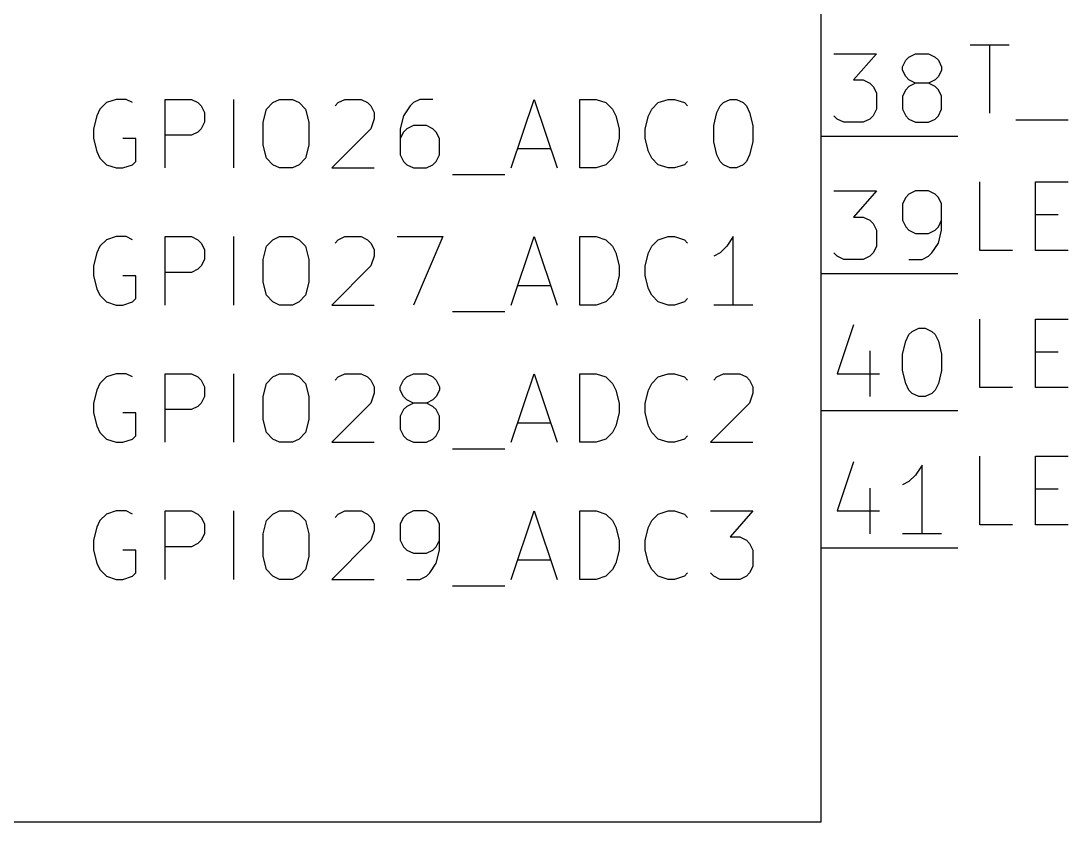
# Model space of a CAD drawing. Extents: x 0.4 to 16.1, y -11.3 to -0.4.
# Drawn here: x 4.067 to 4.83, y -9.5 to -8.916 of the extents above; entities that cross this region are included whole.
import ezdxf

# ---------------------------------------------------------------- set-up
doc = ezdxf.new("R2010")
doc.units = 0
doc.header["$MEASUREMENT"] = 0
for name, color, linetype in [('CYAN2', 4, 'CONTINUOUS'), ('GRAY1', 251, 'CONTINUOUS'), ('LYELLOW', 51, 'CONTINUOUS'), ('RED2', 1, 'CONTINUOUS'), ('RED3', 11, 'CONTINUOUS')]:
    doc.layers.add(name, color=color, linetype=linetype)

msp = doc.modelspace()

# ---------------------------------------------------------------- linework, layer by layer
at = {"layer": 'CYAN2', "linetype": 'CONTINUOUS'}
for p, q in [((4.12428, -8.98028), (4.1219, -8.98504)), ((4.12428, -8.98028), (4.1219, -8.98504)), ((4.12905, -8.97551), (4.12428, -8.98028)), ((4.12905, -8.97551), (4.12428, -8.98028)), ((4.13619, -8.97313), (4.12905, -8.97551)), ((4.13619, -8.97313), (4.12905, -8.97551)), ((4.14333, -8.97313), (4.13619, -8.97313)), ((4.14333, -8.97313), (4.13619, -8.97313)), ((4.14809, -8.97551), (4.14333, -8.97313)), ((4.14809, -8.97551), (4.14333, -8.97313)), ((4.1719, -9.02313), (4.1719, -8.97313)), ((4.1719, -8.97313), (4.19095, -8.97313)), ((4.1719, -9.02313), (4.1719, -8.97313)), ((4.1719, -8.97313), (4.19095, -8.97313)), ((4.19095, -8.97313), (4.19571, -8.97551)), ((4.19095, -8.97313), (4.19571, -8.97551)), ((4.19571, -8.97551), (4.19809, -8.97789)), ((4.19571, -8.97551), (4.19809, -8.97789)), ((4.19809, -8.97789), (4.20047, -8.98265)), ((4.19809, -8.97789), (4.20047, -8.98265)), ((4.2219, -9.02313), (4.2219, -8.97313)), ((4.2219, -9.02313), (4.2219, -8.97313)), ((4.24333, -8.9898), (4.24571, -8.98028)), ((4.24333, -8.9898), (4.24571, -8.98028)), ((4.24571, -8.98028), (4.25048, -8.97551)), ((4.24571, -8.98028), (4.25048, -8.97551)), ((4.25048, -8.97551), (4.25524, -8.97313)), ((4.25048, -8.97551), (4.25524, -8.97313)), ((4.25524, -8.97313), (4.26476, -8.97313)), ((4.25524, -8.97313), (4.26476, -8.97313)), ((4.26476, -8.97313), (4.26952, -8.97551)), ((4.26476, -8.97313), (4.26952, -8.97551)), ((4.26952, -8.97551), (4.27428, -8.98028)), ((4.26952, -8.97551), (4.27428, -8.98028)), ((4.27428, -8.98028), (4.27667, -8.9898)), ((4.27428, -8.98028), (4.27667, -8.9898)), ((4.29572, -8.97789), (4.29809, -8.97551)), ((4.29572, -8.97789), (4.29809, -8.97551)), ((4.29809, -8.97551), (4.30286, -8.97313)), ((4.29809, -8.97551), (4.30286, -8.97313)), ((4.30286, -8.97313), (4.31476, -8.97313)), ((4.30286, -8.97313), (4.31476, -8.97313)), ((4.31476, -8.97313), (4.31952, -8.97551)), ((4.31476, -8.97313), (4.31952, -8.97551)), ((4.31952, -8.97551), (4.32191, -8.97789)), ((4.31952, -8.97551), (4.32191, -8.97789)), ((4.32191, -8.97789), (4.32429, -8.98265)), ((4.32191, -8.97789), (4.32429, -8.98265)), ((4.35048, -8.97789), (4.34571, -8.98504)), ((4.35048, -8.97789), (4.34571, -8.98504)), ((4.35286, -8.97551), (4.35048, -8.97789)), ((4.35286, -8.97551), (4.35048, -8.97789)), ((4.35762, -8.97313), (4.35286, -8.97551)), ((4.35762, -8.97313), (4.35286, -8.97551)), ((4.36714, -8.97313), (4.35762, -8.97313)), ((4.36714, -8.97313), (4.35762, -8.97313)), ((4.42428, -9.02313), (4.44095, -8.97313)), ((4.42428, -9.02313), (4.44095, -8.97313)), ((4.44095, -8.97313), (4.45762, -9.02313)), ((4.44095, -8.97313), (4.45762, -9.02313)), ((4.47428, -9.02313), (4.47428, -8.97313)), ((4.47428, -8.97313), (4.48619, -8.97313)), ((4.47428, -9.02313), (4.47428, -8.97313)), ((4.47428, -8.97313), (4.48619, -8.97313)), ((4.48619, -8.97313), (4.49333, -8.97551)), ((4.48619, -8.97313), (4.49333, -8.97551)), ((4.49333, -8.97551), (4.49809, -8.98028)), ((4.49333, -8.97551), (4.49809, -8.98028)), ((4.49809, -8.98028), (4.50048, -8.98504)), ((4.49809, -8.98028), (4.50048, -8.98504)), ((4.52428, -8.98504), (4.52667, -8.98028)), ((4.52428, -8.98504), (4.52667, -8.98028)), ((4.52667, -8.98028), (4.53143, -8.97551)), ((4.52667, -8.98028), (4.53143, -8.97551)), ((4.53143, -8.97551), (4.53857, -8.97313)), ((4.53143, -8.97551), (4.53857, -8.97313)), ((4.53857, -8.97313), (4.54333, -8.97313)), ((4.53857, -8.97313), (4.54333, -8.97313)), ((4.54333, -8.97313), (4.55048, -8.97551)), ((4.54333, -8.97313), (4.55048, -8.97551)), ((4.55048, -8.97551), (4.55285, -8.97789)), ((4.55048, -8.97551), (4.55285, -8.97789)), ((4.57428, -8.98265), (4.57667, -8.97789)), ((4.57428, -8.98265), (4.57667, -8.97789)), ((4.57667, -8.97789), (4.57905, -8.97551)), ((4.57667, -8.97789), (4.57905, -8.97551)), ((4.57905, -8.97551), (4.58381, -8.97313)), ((4.57905, -8.97551), (4.58381, -8.97313)), ((4.58381, -8.97313), (4.58857, -8.97313)), ((4.58381, -8.97313), (4.58857, -8.97313)), ((4.58857, -8.97313), (4.59333, -8.97551)), ((4.58857, -8.97313), (4.59333, -8.97551)), ((4.59333, -8.97551), (4.59571, -8.97789)), ((4.59333, -8.97551), (4.59571, -8.97789)), ((4.59571, -8.97789), (4.59809, -8.98265)), ((4.59571, -8.97789), (4.59809, -8.98265)), ((4.1219, -8.98504), (4.11952, -8.99456)), ((4.1219, -8.98504), (4.11952, -8.99456)), ((4.20047, -8.98265), (4.20047, -8.9898)), ((4.20047, -8.98265), (4.20047, -8.9898)), ((4.32429, -8.98742), (4.32191, -8.99456)), ((4.32429, -8.98742), (4.32191, -8.99456)), ((4.32429, -8.98265), (4.32429, -8.98742)), ((4.32429, -8.98265), (4.32429, -8.98742)), ((4.34571, -8.98504), (4.34333, -8.99456)), ((4.34571, -8.98504), (4.34333, -8.99456)), ((4.50048, -8.98504), (4.50285, -8.99456)), ((4.50048, -8.98504), (4.50285, -8.99456)), ((4.52191, -8.99456), (4.52428, -8.98504)), ((4.52191, -8.99456), (4.52428, -8.98504)), ((4.57191, -8.99218), (4.57428, -8.98265)), ((4.57191, -8.99218), (4.57428, -8.98265)), ((4.59809, -8.98265), (4.60048, -8.99218)), ((4.59809, -8.98265), (4.60048, -8.99218)), ((4.11952, -8.99456), (4.11952, -9.0017)), ((4.11952, -8.99456), (4.11952, -9.0017)), ((4.19809, -8.99456), (4.19571, -8.99694)), ((4.19809, -8.99456), (4.19571, -8.99694)), ((4.20047, -8.9898), (4.19809, -8.99456)), ((4.20047, -8.9898), (4.19809, -8.99456)), ((4.24333, -9.00646), (4.24333, -8.9898)), ((4.24333, -9.00646), (4.24333, -8.9898)), ((4.27667, -8.9898), (4.27667, -9.00646)), ((4.27667, -8.9898), (4.27667, -9.00646)), ((4.32191, -8.99456), (4.29333, -9.02313)), ((4.32191, -8.99456), (4.29333, -9.02313)), ((4.34333, -8.99456), (4.34333, -9.01361)), ((4.34333, -8.99456), (4.34333, -9.01361)), ((4.34809, -8.99456), (4.34571, -8.99694)), ((4.34809, -8.99456), (4.34571, -8.99694)), ((4.35286, -8.99218), (4.34809, -8.99456)), ((4.35286, -8.99218), (4.34809, -8.99456)), ((4.36238, -8.99218), (4.35286, -8.99218)), ((4.36238, -8.99218), (4.35286, -8.99218)), ((4.36714, -8.99456), (4.36238, -8.99218)), ((4.36714, -8.99456), (4.36238, -8.99218)), ((4.36952, -8.99694), (4.36714, -8.99456)), ((4.36952, -8.99694), (4.36714, -8.99456)), ((4.50285, -8.99456), (4.50285, -9.0017)), ((4.50285, -8.99456), (4.50285, -9.0017)), ((4.52191, -9.0017), (4.52191, -8.99456)), ((4.52191, -9.0017), (4.52191, -8.99456)), ((4.57191, -9.00408), (4.57191, -8.99218)), ((4.57191, -9.00408), (4.57191, -8.99218)), ((4.60048, -8.99218), (4.60048, -9.00408)), ((4.60048, -8.99218), (4.60048, -9.00408)), ((4.11952, -9.0017), (4.1219, -9.01122)), ((4.11952, -9.0017), (4.1219, -9.01122)), ((4.15047, -9.0017), (4.14095, -9.0017)), ((4.15047, -9.0017), (4.14095, -9.0017)), ((4.15047, -9.01837), (4.15047, -9.0017)), ((4.15047, -9.01837), (4.15047, -9.0017)), ((4.19095, -8.99932), (4.1719, -8.99932)), ((4.19095, -8.99932), (4.1719, -8.99932)), ((4.19571, -8.99694), (4.19095, -8.99932)), ((4.19571, -8.99694), (4.19095, -8.99932)), ((4.34571, -8.99694), (4.34333, -9.0017)), ((4.34571, -8.99694), (4.34333, -9.0017)), ((4.37191, -9.0017), (4.36952, -8.99694)), ((4.37191, -9.0017), (4.36952, -8.99694)), ((4.37191, -9.01361), (4.37191, -9.0017)), ((4.37191, -9.01361), (4.37191, -9.0017)), ((4.50285, -9.0017), (4.50048, -9.01122)), ((4.50285, -9.0017), (4.50048, -9.01122)), ((4.52428, -9.01122), (4.52191, -9.0017)), ((4.52428, -9.01122), (4.52191, -9.0017)), ((4.24571, -9.01599), (4.24333, -9.00646)), ((4.24571, -9.01599), (4.24333, -9.00646)), ((4.27667, -9.00646), (4.27428, -9.01599)), ((4.27667, -9.00646), (4.27428, -9.01599)), ((4.42905, -9.00885), (4.45285, -9.00885)), ((4.42905, -9.00885), (4.45285, -9.00885)), ((4.57428, -9.01361), (4.57191, -9.00408)), ((4.57428, -9.01361), (4.57191, -9.00408)), ((4.60048, -9.00408), (4.59809, -9.01361)), ((4.60048, -9.00408), (4.59809, -9.01361)), ((4.1219, -9.01122), (4.12428, -9.01599)), ((4.1219, -9.01122), (4.12428, -9.01599)), ((4.12428, -9.01599), (4.12905, -9.02075)), ((4.12428, -9.01599), (4.12905, -9.02075)), ((4.14809, -9.02075), (4.15047, -9.01837)), ((4.14809, -9.02075), (4.15047, -9.01837)), ((4.25048, -9.02075), (4.24571, -9.01599)), ((4.25048, -9.02075), (4.24571, -9.01599)), ((4.27428, -9.01599), (4.26952, -9.02075)), ((4.27428, -9.01599), (4.26952, -9.02075)), ((4.34333, -9.01361), (4.34571, -9.01837)), ((4.34333, -9.01361), (4.34571, -9.01837)), ((4.34571, -9.01837), (4.34809, -9.02075)), ((4.34571, -9.01837), (4.34809, -9.02075)), ((4.36714, -9.02075), (4.36952, -9.01837)), ((4.36714, -9.02075), (4.36952, -9.01837)), ((4.36952, -9.01837), (4.37191, -9.01361)), ((4.36952, -9.01837), (4.37191, -9.01361)), ((4.49809, -9.01599), (4.49333, -9.02075)), ((4.49809, -9.01599), (4.49333, -9.02075)), ((4.50048, -9.01122), (4.49809, -9.01599)), ((4.50048, -9.01122), (4.49809, -9.01599)), ((4.52667, -9.01599), (4.52428, -9.01122)), ((4.52667, -9.01599), (4.52428, -9.01122)), ((4.53143, -9.02075), (4.52667, -9.01599)), ((4.53143, -9.02075), (4.52667, -9.01599)), ((4.55285, -9.01837), (4.55048, -9.02075)), ((4.55285, -9.01837), (4.55048, -9.02075)), ((4.57667, -9.01837), (4.57428, -9.01361)), ((4.57667, -9.01837), (4.57428, -9.01361)), ((4.57905, -9.02075), (4.57667, -9.01837)), ((4.57905, -9.02075), (4.57667, -9.01837)), ((4.59571, -9.01837), (4.59333, -9.02075)), ((4.59571, -9.01837), (4.59333, -9.02075)), ((4.59809, -9.01361), (4.59571, -9.01837)), ((4.59809, -9.01361), (4.59571, -9.01837)), ((4.12905, -9.02075), (4.13619, -9.02313)), ((4.12905, -9.02075), (4.13619, -9.02313)), ((4.13619, -9.02313), (4.14095, -9.02313)), ((4.13619, -9.02313), (4.14095, -9.02313)), ((4.14095, -9.02313), (4.14809, -9.02075)), ((4.14095, -9.02313), (4.14809, -9.02075)), ((4.25524, -9.02313), (4.25048, -9.02075)), ((4.25524, -9.02313), (4.25048, -9.02075)), ((4.26476, -9.02313), (4.25524, -9.02313)), ((4.26476, -9.02313), (4.25524, -9.02313)), ((4.26952, -9.02075), (4.26476, -9.02313)), ((4.26952, -9.02075), (4.26476, -9.02313)), ((4.29333, -9.02313), (4.32429, -9.02313)), ((4.29333, -9.02313), (4.32429, -9.02313)), ((4.34809, -9.02075), (4.35286, -9.02313)), ((4.34809, -9.02075), (4.35286, -9.02313)), ((4.35286, -9.02313), (4.36238, -9.02313)), ((4.35286, -9.02313), (4.36238, -9.02313)), ((4.36238, -9.02313), (4.36714, -9.02075)), ((4.36238, -9.02313), (4.36714, -9.02075)), ((4.48619, -9.02313), (4.47428, -9.02313)), ((4.48619, -9.02313), (4.47428, -9.02313)), ((4.49333, -9.02075), (4.48619, -9.02313)), ((4.49333, -9.02075), (4.48619, -9.02313)), ((4.53857, -9.02313), (4.53143, -9.02075)), ((4.53857, -9.02313), (4.53143, -9.02075)), ((4.54333, -9.02313), (4.53857, -9.02313)), ((4.54333, -9.02313), (4.53857, -9.02313)), ((4.55048, -9.02075), (4.54333, -9.02313)), ((4.55048, -9.02075), (4.54333, -9.02313)), ((4.58381, -9.02313), (4.57905, -9.02075)), ((4.58381, -9.02313), (4.57905, -9.02075)), ((4.58857, -9.02313), (4.58381, -9.02313)), ((4.58857, -9.02313), (4.58381, -9.02313)), ((4.59333, -9.02075), (4.58857, -9.02313)), ((4.59333, -9.02075), (4.58857, -9.02313)), ((4.38143, -9.02789), (4.41952, -9.02789)), ((4.38143, -9.02789), (4.41952, -9.02789)), ((4.12905, -9.07551), (4.12428, -9.08028)), ((4.12905, -9.07551), (4.12428, -9.08028)), ((4.13619, -9.07313), (4.12905, -9.07551)), ((4.13619, -9.07313), (4.12905, -9.07551)), ((4.14333, -9.07313), (4.13619, -9.07313)), ((4.14333, -9.07313), (4.13619, -9.07313)), ((4.14809, -9.07551), (4.14333, -9.07313)), ((4.14809, -9.07551), (4.14333, -9.07313)), ((4.1719, -9.12313), (4.1719, -9.07313)), ((4.1719, -9.07313), (4.19095, -9.07313)), ((4.1719, -9.12313), (4.1719, -9.07313)), ((4.1719, -9.07313), (4.19095, -9.07313)), ((4.19095, -9.07313), (4.19571, -9.07551)), ((4.19095, -9.07313), (4.19571, -9.07551)), ((4.19571, -9.07551), (4.19809, -9.07789)), ((4.19571, -9.07551), (4.19809, -9.07789)), ((4.19809, -9.07789), (4.20047, -9.08265)), ((4.19809, -9.07789), (4.20047, -9.08265)), ((4.2219, -9.12313), (4.2219, -9.07313)), ((4.2219, -9.12313), (4.2219, -9.07313)), ((4.24571, -9.08028), (4.25048, -9.07551)), ((4.24571, -9.08028), (4.25048, -9.07551)), ((4.25048, -9.07551), (4.25524, -9.07313)), ((4.25048, -9.07551), (4.25524, -9.07313)), ((4.25524, -9.07313), (4.26476, -9.07313)), ((4.25524, -9.07313), (4.26476, -9.07313)), ((4.26476, -9.07313), (4.26952, -9.07551)), ((4.26476, -9.07313), (4.26952, -9.07551)), ((4.26952, -9.07551), (4.27428, -9.08028)), ((4.26952, -9.07551), (4.27428, -9.08028)), ((4.29572, -9.07789), (4.29809, -9.07551)), ((4.29572, -9.07789), (4.29809, -9.07551)), ((4.29809, -9.07551), (4.30286, -9.07313)), ((4.29809, -9.07551), (4.30286, -9.07313)), ((4.30286, -9.07313), (4.31476, -9.07313)), ((4.30286, -9.07313), (4.31476, -9.07313)), ((4.31476, -9.07313), (4.31952, -9.07551)), ((4.31476, -9.07313), (4.31952, -9.07551)), ((4.31952, -9.07551), (4.32191, -9.07789)), ((4.31952, -9.07551), (4.32191, -9.07789)), ((4.32191, -9.07789), (4.32429, -9.08265)), ((4.32191, -9.07789), (4.32429, -9.08265)), ((4.34095, -9.07313), (4.37428, -9.07313)), ((4.34095, -9.07313), (4.37428, -9.07313)), ((4.37428, -9.07313), (4.35286, -9.12313)), ((4.37428, -9.07313), (4.35286, -9.12313)), ((4.42428, -9.12313), (4.44095, -9.07313)), ((4.42428, -9.12313), (4.44095, -9.07313)), ((4.44095, -9.07313), (4.45762, -9.12313)), ((4.44095, -9.07313), (4.45762, -9.12313)), ((4.47428, -9.12313), (4.47428, -9.07313)), ((4.47428, -9.07313), (4.48619, -9.07313)), ((4.47428, -9.12313), (4.47428, -9.07313)), ((4.47428, -9.07313), (4.48619, -9.07313)), ((4.48619, -9.07313), (4.49333, -9.07551)), ((4.48619, -9.07313), (4.49333, -9.07551)), ((4.49333, -9.07551), (4.49809, -9.08028)), ((4.49333, -9.07551), (4.49809, -9.08028)), ((4.52667, -9.08028), (4.53143, -9.07551)), ((4.52667, -9.08028), (4.53143, -9.07551)), ((4.53143, -9.07551), (4.53857, -9.07313)), ((4.53143, -9.07551), (4.53857, -9.07313)), ((4.53857, -9.07313), (4.54333, -9.07313)), ((4.53857, -9.07313), (4.54333, -9.07313)), ((4.54333, -9.07313), (4.55048, -9.07551)), ((4.54333, -9.07313), (4.55048, -9.07551)), ((4.55048, -9.07551), (4.55285, -9.07789)), ((4.55048, -9.07551), (4.55285, -9.07789)), ((4.58619, -9.07313), (4.58143, -9.08028)), ((4.58619, -9.07313), (4.58143, -9.08028)), ((4.58619, -9.12313), (4.58619, -9.07313)), ((4.58619, -9.12313), (4.58619, -9.07313)), ((4.1219, -9.08504), (4.11952, -9.09456)), ((4.1219, -9.08504), (4.11952, -9.09456)), ((4.12428, -9.08028), (4.1219, -9.08504)), ((4.12428, -9.08028), (4.1219, -9.08504)), ((4.20047, -9.08265), (4.20047, -9.0898)), ((4.20047, -9.08265), (4.20047, -9.0898)), ((4.24333, -9.0898), (4.24571, -9.08028)), ((4.24333, -9.0898), (4.24571, -9.08028)), ((4.27428, -9.08028), (4.27667, -9.0898)), ((4.27428, -9.08028), (4.27667, -9.0898)), ((4.32429, -9.08265), (4.32429, -9.08742)), ((4.32429, -9.08265), (4.32429, -9.08742)), ((4.49809, -9.08028), (4.50048, -9.08504)), ((4.49809, -9.08028), (4.50048, -9.08504)), ((4.50048, -9.08504), (4.50285, -9.09456)), ((4.50048, -9.08504), (4.50285, -9.09456)), ((4.52191, -9.09456), (4.52428, -9.08504)), ((4.52191, -9.09456), (4.52428, -9.08504)), ((4.52428, -9.08504), (4.52667, -9.08028)), ((4.52428, -9.08504), (4.52667, -9.08028)), ((4.57667, -9.08504), (4.57191, -9.08742)), ((4.57667, -9.08504), (4.57191, -9.08742)), ((4.58143, -9.08028), (4.57667, -9.08504)), ((4.58143, -9.08028), (4.57667, -9.08504)), ((4.11952, -9.09456), (4.11952, -9.1017)), ((4.11952, -9.09456), (4.11952, -9.1017)), ((4.19809, -9.09456), (4.19571, -9.09694)), ((4.19809, -9.09456), (4.19571, -9.09694)), ((4.20047, -9.0898), (4.19809, -9.09456)), ((4.20047, -9.0898), (4.19809, -9.09456)), ((4.24333, -9.10646), (4.24333, -9.0898)), ((4.24333, -9.10646), (4.24333, -9.0898)), ((4.27667, -9.0898), (4.27667, -9.10646)), ((4.27667, -9.0898), (4.27667, -9.10646)), ((4.32191, -9.09456), (4.29333, -9.12313)), ((4.32191, -9.09456), (4.29333, -9.12313)), ((4.32429, -9.08742), (4.32191, -9.09456)), ((4.32429, -9.08742), (4.32191, -9.09456)), ((4.50285, -9.09456), (4.50285, -9.1017)), ((4.50285, -9.09456), (4.50285, -9.1017)), ((4.52191, -9.1017), (4.52191, -9.09456)), ((4.52191, -9.1017), (4.52191, -9.09456)), ((4.11952, -9.1017), (4.1219, -9.11122)), ((4.11952, -9.1017), (4.1219, -9.11122)), ((4.15047, -9.1017), (4.14095, -9.1017)), ((4.15047, -9.1017), (4.14095, -9.1017)), ((4.15047, -9.11837), (4.15047, -9.1017)), ((4.15047, -9.11837), (4.15047, -9.1017)), ((4.19095, -9.09932), (4.1719, -9.09932)), ((4.19095, -9.09932), (4.1719, -9.09932)), ((4.19571, -9.09694), (4.19095, -9.09932)), ((4.19571, -9.09694), (4.19095, -9.09932)), ((4.50285, -9.1017), (4.50048, -9.11122)), ((4.50285, -9.1017), (4.50048, -9.11122)), ((4.52428, -9.11122), (4.52191, -9.1017)), ((4.52428, -9.11122), (4.52191, -9.1017)), ((4.24571, -9.11599), (4.24333, -9.10646)), ((4.24571, -9.11599), (4.24333, -9.10646)), ((4.27667, -9.10646), (4.27428, -9.11599)), ((4.27667, -9.10646), (4.27428, -9.11599)), ((4.42905, -9.10885), (4.45285, -9.10885)), ((4.42905, -9.10885), (4.45285, -9.10885)), ((4.1219, -9.11122), (4.12428, -9.11599)), ((4.1219, -9.11122), (4.12428, -9.11599)), ((4.12428, -9.11599), (4.12905, -9.12075)), ((4.12428, -9.11599), (4.12905, -9.12075)), ((4.25048, -9.12075), (4.24571, -9.11599)), ((4.25048, -9.12075), (4.24571, -9.11599)), ((4.27428, -9.11599), (4.26952, -9.12075)), ((4.27428, -9.11599), (4.26952, -9.12075)), ((4.49809, -9.11599), (4.49333, -9.12075)), ((4.49809, -9.11599), (4.49333, -9.12075)), ((4.50048, -9.11122), (4.49809, -9.11599)), ((4.50048, -9.11122), (4.49809, -9.11599)), ((4.52667, -9.11599), (4.52428, -9.11122)), ((4.52667, -9.11599), (4.52428, -9.11122)), ((4.53143, -9.12075), (4.52667, -9.11599)), ((4.53143, -9.12075), (4.52667, -9.11599)), ((4.12905, -9.12075), (4.13619, -9.12313)), ((4.12905, -9.12075), (4.13619, -9.12313)), ((4.13619, -9.12313), (4.14095, -9.12313)), ((4.13619, -9.12313), (4.14095, -9.12313)), ((4.14095, -9.12313), (4.14809, -9.12075)), ((4.14095, -9.12313), (4.14809, -9.12075)), ((4.14809, -9.12075), (4.15047, -9.11837)), ((4.14809, -9.12075), (4.15047, -9.11837)), ((4.25524, -9.12313), (4.25048, -9.12075)), ((4.25524, -9.12313), (4.25048, -9.12075)), ((4.26476, -9.12313), (4.25524, -9.12313)), ((4.26476, -9.12313), (4.25524, -9.12313)), ((4.26952, -9.12075), (4.26476, -9.12313)), ((4.26952, -9.12075), (4.26476, -9.12313)), ((4.29333, -9.12313), (4.32429, -9.12313)), ((4.29333, -9.12313), (4.32429, -9.12313)), ((4.48619, -9.12313), (4.47428, -9.12313)), ((4.48619, -9.12313), (4.47428, -9.12313)), ((4.49333, -9.12075), (4.48619, -9.12313)), ((4.49333, -9.12075), (4.48619, -9.12313)), ((4.53857, -9.12313), (4.53143, -9.12075)), ((4.53857, -9.12313), (4.53143, -9.12075)), ((4.54333, -9.12313), (4.53857, -9.12313)), ((4.54333, -9.12313), (4.53857, -9.12313)), ((4.55048, -9.12075), (4.54333, -9.12313)), ((4.55048, -9.12075), (4.54333, -9.12313)), ((4.55285, -9.11837), (4.55048, -9.12075)), ((4.55285, -9.11837), (4.55048, -9.12075)), ((4.60048, -9.12313), (4.57191, -9.12313)), ((4.60048, -9.12313), (4.57191, -9.12313)), ((4.38143, -9.12789), (4.41952, -9.12789)), ((4.38143, -9.12789), (4.41952, -9.12789)), ((4.12905, -9.17551), (4.12428, -9.18028)), ((4.12905, -9.17551), (4.12428, -9.18028)), ((4.13619, -9.17313), (4.12905, -9.17551)), ((4.13619, -9.17313), (4.12905, -9.17551)), ((4.14333, -9.17313), (4.13619, -9.17313)), ((4.14333, -9.17313), (4.13619, -9.17313)), ((4.14809, -9.17551), (4.14333, -9.17313)), ((4.14809, -9.17551), (4.14333, -9.17313)), ((4.1719, -9.22313), (4.1719, -9.17313)), ((4.1719, -9.17313), (4.19095, -9.17313)), ((4.1719, -9.22313), (4.1719, -9.17313)), ((4.1719, -9.17313), (4.19095, -9.17313)), ((4.19095, -9.17313), (4.19571, -9.17551)), ((4.19095, -9.17313), (4.19571, -9.17551)), ((4.19571, -9.17551), (4.19809, -9.17789)), ((4.19571, -9.17551), (4.19809, -9.17789)), ((4.19809, -9.17789), (4.20047, -9.18265)), ((4.19809, -9.17789), (4.20047, -9.18265)), ((4.2219, -9.22313), (4.2219, -9.17313)), ((4.2219, -9.22313), (4.2219, -9.17313)), ((4.24571, -9.18028), (4.25048, -9.17551)), ((4.24571, -9.18028), (4.25048, -9.17551)), ((4.25048, -9.17551), (4.25524, -9.17313)), ((4.25048, -9.17551), (4.25524, -9.17313)), ((4.25524, -9.17313), (4.26476, -9.17313)), ((4.25524, -9.17313), (4.26476, -9.17313)), ((4.26476, -9.17313), (4.26952, -9.17551)), ((4.26476, -9.17313), (4.26952, -9.17551)), ((4.26952, -9.17551), (4.27428, -9.18028)), ((4.26952, -9.17551), (4.27428, -9.18028)), ((4.29572, -9.17789), (4.29809, -9.17551)), ((4.29572, -9.17789), (4.29809, -9.17551)), ((4.29809, -9.17551), (4.30286, -9.17313)), ((4.29809, -9.17551), (4.30286, -9.17313)), ((4.30286, -9.17313), (4.31476, -9.17313)), ((4.30286, -9.17313), (4.31476, -9.17313)), ((4.31476, -9.17313), (4.31952, -9.17551)), ((4.31476, -9.17313), (4.31952, -9.17551)), ((4.31952, -9.17551), (4.32191, -9.17789)), ((4.31952, -9.17551), (4.32191, -9.17789)), ((4.32191, -9.17789), (4.32429, -9.18265)), ((4.32191, -9.17789), (4.32429, -9.18265)), ((4.34333, -9.18265), (4.34571, -9.17789)), ((4.34333, -9.18265), (4.34571, -9.17789)), ((4.34571, -9.17789), (4.34809, -9.17551)), ((4.34571, -9.17789), (4.34809, -9.17551)), ((4.34809, -9.17551), (4.35286, -9.17313)), ((4.34809, -9.17551), (4.35286, -9.17313)), ((4.35286, -9.17313), (4.36238, -9.17313)), ((4.35286, -9.17313), (4.36238, -9.17313)), ((4.36238, -9.17313), (4.36714, -9.17551)), ((4.36238, -9.17313), (4.36714, -9.17551)), ((4.36714, -9.17551), (4.36952, -9.17789)), ((4.36714, -9.17551), (4.36952, -9.17789)), ((4.36952, -9.17789), (4.37191, -9.18265)), ((4.36952, -9.17789), (4.37191, -9.18265)), ((4.42428, -9.22313), (4.44095, -9.17313)), ((4.42428, -9.22313), (4.44095, -9.17313)), ((4.44095, -9.17313), (4.45762, -9.22313)), ((4.44095, -9.17313), (4.45762, -9.22313)), ((4.47428, -9.22313), (4.47428, -9.17313)), ((4.47428, -9.17313), (4.48619, -9.17313)), ((4.47428, -9.22313), (4.47428, -9.17313)), ((4.47428, -9.17313), (4.48619, -9.17313)), ((4.48619, -9.17313), (4.49333, -9.17551)), ((4.48619, -9.17313), (4.49333, -9.17551)), ((4.49333, -9.17551), (4.49809, -9.18028)), ((4.49333, -9.17551), (4.49809, -9.18028)), ((4.52667, -9.18028), (4.53143, -9.17551)), ((4.52667, -9.18028), (4.53143, -9.17551)), ((4.53143, -9.17551), (4.53857, -9.17313)), ((4.53143, -9.17551), (4.53857, -9.17313)), ((4.53857, -9.17313), (4.54333, -9.17313)), ((4.53857, -9.17313), (4.54333, -9.17313)), ((4.54333, -9.17313), (4.55048, -9.17551)), ((4.54333, -9.17313), (4.55048, -9.17551)), ((4.55048, -9.17551), (4.55285, -9.17789)), ((4.55048, -9.17551), (4.55285, -9.17789)), ((4.57191, -9.17789), (4.57428, -9.17551)), ((4.57191, -9.17789), (4.57428, -9.17551)), ((4.57428, -9.17551), (4.57905, -9.17313)), ((4.57428, -9.17551), (4.57905, -9.17313)), ((4.57905, -9.17313), (4.59095, -9.17313)), ((4.57905, -9.17313), (4.59095, -9.17313)), ((4.59095, -9.17313), (4.59571, -9.17551)), ((4.59095, -9.17313), (4.59571, -9.17551)), ((4.59571, -9.17551), (4.59809, -9.17789)), ((4.59571, -9.17551), (4.59809, -9.17789)), ((4.59809, -9.17789), (4.60048, -9.18265)), ((4.59809, -9.17789), (4.60048, -9.18265)), ((4.1219, -9.18504), (4.11952, -9.19456)), ((4.1219, -9.18504), (4.11952, -9.19456)), ((4.12428, -9.18028), (4.1219, -9.18504)), ((4.12428, -9.18028), (4.1219, -9.18504)), ((4.20047, -9.18265), (4.20047, -9.1898)), ((4.20047, -9.18265), (4.20047, -9.1898)), ((4.24333, -9.1898), (4.24571, -9.18028)), ((4.24333, -9.1898), (4.24571, -9.18028)), ((4.27428, -9.18028), (4.27667, -9.1898)), ((4.27428, -9.18028), (4.27667, -9.1898)), ((4.32429, -9.18265), (4.32429, -9.18742)), ((4.32429, -9.18265), (4.32429, -9.18742)), ((4.34333, -9.18504), (4.34333, -9.18265)), ((4.34333, -9.18504), (4.34333, -9.18265)), ((4.34571, -9.1898), (4.34333, -9.18504)), ((4.34571, -9.1898), (4.34333, -9.18504)), ((4.37191, -9.18504), (4.36952, -9.1898)), ((4.37191, -9.18504), (4.36952, -9.1898)), ((4.37191, -9.18265), (4.37191, -9.18504)), ((4.37191, -9.18265), (4.37191, -9.18504)), ((4.49809, -9.18028), (4.50048, -9.18504)), ((4.49809, -9.18028), (4.50048, -9.18504)), ((4.50048, -9.18504), (4.50285, -9.19456)), ((4.50048, -9.18504), (4.50285, -9.19456)), ((4.52191, -9.19456), (4.52428, -9.18504)), ((4.52191, -9.19456), (4.52428, -9.18504)), ((4.52428, -9.18504), (4.52667, -9.18028)), ((4.52428, -9.18504), (4.52667, -9.18028)), ((4.60048, -9.18265), (4.60048, -9.18742)), ((4.60048, -9.18265), (4.60048, -9.18742)), ((4.20047, -9.1898), (4.19809, -9.19456)), ((4.20047, -9.1898), (4.19809, -9.19456)), ((4.24333, -9.20646), (4.24333, -9.1898)), ((4.24333, -9.20646), (4.24333, -9.1898)), ((4.27667, -9.1898), (4.27667, -9.20646)), ((4.27667, -9.1898), (4.27667, -9.20646)), ((4.32429, -9.18742), (4.32191, -9.19456)), ((4.32429, -9.18742), (4.32191, -9.19456)), ((4.34809, -9.19218), (4.34571, -9.1898)), ((4.34809, -9.19218), (4.34571, -9.1898)), ((4.35286, -9.19456), (4.34809, -9.19218)), ((4.35286, -9.19456), (4.34809, -9.19218)), ((4.36714, -9.19218), (4.36238, -9.19456)), ((4.36714, -9.19218), (4.36238, -9.19456)), ((4.36952, -9.1898), (4.36714, -9.19218)), ((4.36952, -9.1898), (4.36714, -9.19218)), ((4.60048, -9.18742), (4.59809, -9.19456)), ((4.60048, -9.18742), (4.59809, -9.19456)), ((4.11952, -9.19456), (4.11952, -9.2017)), ((4.11952, -9.19456), (4.11952, -9.2017)), ((4.11952, -9.2017), (4.1219, -9.21122)), ((4.11952, -9.2017), (4.1219, -9.21122)), ((4.15047, -9.2017), (4.14095, -9.2017)), ((4.15047, -9.2017), (4.14095, -9.2017)), ((4.15047, -9.21837), (4.15047, -9.2017)), ((4.15047, -9.21837), (4.15047, -9.2017)), ((4.19095, -9.19932), (4.1719, -9.19932)), ((4.19095, -9.19932), (4.1719, -9.19932)), ((4.19571, -9.19694), (4.19095, -9.19932)), ((4.19571, -9.19694), (4.19095, -9.19932)), ((4.19809, -9.19456), (4.19571, -9.19694)), ((4.19809, -9.19456), (4.19571, -9.19694)), ((4.32191, -9.19456), (4.29333, -9.22313)), ((4.32191, -9.19456), (4.29333, -9.22313)), ((4.34571, -9.19932), (4.34333, -9.20408)), ((4.34571, -9.19932), (4.34333, -9.20408)), ((4.34809, -9.19694), (4.34571, -9.19932)), ((4.34809, -9.19694), (4.34571, -9.19932)), ((4.35286, -9.19456), (4.34809, -9.19694)), ((4.35286, -9.19456), (4.34809, -9.19694)), ((4.36238, -9.19456), (4.35286, -9.19456)), ((4.36238, -9.19456), (4.35286, -9.19456)), ((4.36714, -9.19694), (4.36238, -9.19456)), ((4.36714, -9.19694), (4.36238, -9.19456)), ((4.36952, -9.19932), (4.36714, -9.19694)), ((4.36952, -9.19932), (4.36714, -9.19694)), ((4.37191, -9.20408), (4.36952, -9.19932)), ((4.37191, -9.20408), (4.36952, -9.19932)), ((4.50285, -9.2017), (4.50048, -9.21122)), ((4.50285, -9.2017), (4.50048, -9.21122)), ((4.50285, -9.19456), (4.50285, -9.2017)), ((4.50285, -9.19456), (4.50285, -9.2017)), ((4.52191, -9.2017), (4.52191, -9.19456)), ((4.52191, -9.2017), (4.52191, -9.19456)), ((4.52428, -9.21122), (4.52191, -9.2017)), ((4.52428, -9.21122), (4.52191, -9.2017)), ((4.59809, -9.19456), (4.56952, -9.22313)), ((4.59809, -9.19456), (4.56952, -9.22313)), ((4.24571, -9.21599), (4.24333, -9.20646)), ((4.24571, -9.21599), (4.24333, -9.20646)), ((4.27667, -9.20646), (4.27428, -9.21599)), ((4.27667, -9.20646), (4.27428, -9.21599)), ((4.34333, -9.20408), (4.34333, -9.21361)), ((4.34333, -9.20408), (4.34333, -9.21361)), ((4.37191, -9.21361), (4.37191, -9.20408)), ((4.37191, -9.21361), (4.37191, -9.20408)), ((4.42905, -9.20885), (4.45285, -9.20885)), ((4.42905, -9.20885), (4.45285, -9.20885)), ((4.1219, -9.21122), (4.12428, -9.21599)), ((4.1219, -9.21122), (4.12428, -9.21599)), ((4.12428, -9.21599), (4.12905, -9.22075)), ((4.12428, -9.21599), (4.12905, -9.22075)), ((4.25048, -9.22075), (4.24571, -9.21599)), ((4.25048, -9.22075), (4.24571, -9.21599)), ((4.27428, -9.21599), (4.26952, -9.22075)), ((4.27428, -9.21599), (4.26952, -9.22075)), ((4.34333, -9.21361), (4.34571, -9.21837)), ((4.34333, -9.21361), (4.34571, -9.21837)), ((4.36952, -9.21837), (4.37191, -9.21361)), ((4.36952, -9.21837), (4.37191, -9.21361)), ((4.49809, -9.21599), (4.49333, -9.22075)), ((4.49809, -9.21599), (4.49333, -9.22075)), ((4.50048, -9.21122), (4.49809, -9.21599)), ((4.50048, -9.21122), (4.49809, -9.21599)), ((4.52667, -9.21599), (4.52428, -9.21122)), ((4.52667, -9.21599), (4.52428, -9.21122)), ((4.53143, -9.22075), (4.52667, -9.21599)), ((4.53143, -9.22075), (4.52667, -9.21599)), ((4.12905, -9.22075), (4.13619, -9.22313)), ((4.12905, -9.22075), (4.13619, -9.22313)), ((4.13619, -9.22313), (4.14095, -9.22313)), ((4.13619, -9.22313), (4.14095, -9.22313)), ((4.14095, -9.22313), (4.14809, -9.22075)), ((4.14095, -9.22313), (4.14809, -9.22075)), ((4.14809, -9.22075), (4.15047, -9.21837)), ((4.14809, -9.22075), (4.15047, -9.21837)), ((4.25524, -9.22313), (4.25048, -9.22075)), ((4.25524, -9.22313), (4.25048, -9.22075)), ((4.26476, -9.22313), (4.25524, -9.22313)), ((4.26476, -9.22313), (4.25524, -9.22313)), ((4.26952, -9.22075), (4.26476, -9.22313)), ((4.26952, -9.22075), (4.26476, -9.22313)), ((4.29333, -9.22313), (4.32429, -9.22313)), ((4.29333, -9.22313), (4.32429, -9.22313)), ((4.34571, -9.21837), (4.34809, -9.22075)), ((4.34571, -9.21837), (4.34809, -9.22075)), ((4.34809, -9.22075), (4.35286, -9.22313)), ((4.34809, -9.22075), (4.35286, -9.22313)), ((4.35286, -9.22313), (4.36238, -9.22313)), ((4.35286, -9.22313), (4.36238, -9.22313)), ((4.36238, -9.22313), (4.36714, -9.22075)), ((4.36238, -9.22313), (4.36714, -9.22075)), ((4.36714, -9.22075), (4.36952, -9.21837)), ((4.36714, -9.22075), (4.36952, -9.21837)), ((4.48619, -9.22313), (4.47428, -9.22313)), ((4.48619, -9.22313), (4.47428, -9.22313)), ((4.49333, -9.22075), (4.48619, -9.22313)), ((4.49333, -9.22075), (4.48619, -9.22313)), ((4.53857, -9.22313), (4.53143, -9.22075)), ((4.53857, -9.22313), (4.53143, -9.22075)), ((4.54333, -9.22313), (4.53857, -9.22313)), ((4.54333, -9.22313), (4.53857, -9.22313)), ((4.55048, -9.22075), (4.54333, -9.22313)), ((4.55048, -9.22075), (4.54333, -9.22313)), ((4.55285, -9.21837), (4.55048, -9.22075)), ((4.55285, -9.21837), (4.55048, -9.22075)), ((4.56952, -9.22313), (4.60048, -9.22313)), ((4.56952, -9.22313), (4.60048, -9.22313)), ((4.38143, -9.22789), (4.41952, -9.22789)), ((4.38143, -9.22789), (4.41952, -9.22789)), ((4.12905, -9.27551), (4.12428, -9.28028)), ((4.12905, -9.27551), (4.12428, -9.28028)), ((4.13619, -9.27313), (4.12905, -9.27551)), ((4.13619, -9.27313), (4.12905, -9.27551)), ((4.14333, -9.27313), (4.13619, -9.27313)), ((4.14333, -9.27313), (4.13619, -9.27313)), ((4.14809, -9.27551), (4.14333, -9.27313)), ((4.14809, -9.27551), (4.14333, -9.27313)), ((4.1719, -9.32313), (4.1719, -9.27313)), ((4.1719, -9.27313), (4.19095, -9.27313)), ((4.1719, -9.32313), (4.1719, -9.27313)), ((4.1719, -9.27313), (4.19095, -9.27313)), ((4.19095, -9.27313), (4.19571, -9.27551)), ((4.19095, -9.27313), (4.19571, -9.27551)), ((4.19571, -9.27551), (4.19809, -9.27789)), ((4.19571, -9.27551), (4.19809, -9.27789)), ((4.19809, -9.27789), (4.20047, -9.28265)), ((4.19809, -9.27789), (4.20047, -9.28265)), ((4.2219, -9.32313), (4.2219, -9.27313)), ((4.2219, -9.32313), (4.2219, -9.27313)), ((4.24571, -9.28028), (4.25048, -9.27551)), ((4.24571, -9.28028), (4.25048, -9.27551)), ((4.25048, -9.27551), (4.25524, -9.27313)), ((4.25048, -9.27551), (4.25524, -9.27313)), ((4.25524, -9.27313), (4.26476, -9.27313)), ((4.25524, -9.27313), (4.26476, -9.27313)), ((4.26476, -9.27313), (4.26952, -9.27551)), ((4.26476, -9.27313), (4.26952, -9.27551)), ((4.26952, -9.27551), (4.27428, -9.28028)), ((4.26952, -9.27551), (4.27428, -9.28028)), ((4.29572, -9.27789), (4.29809, -9.27551)), ((4.29572, -9.27789), (4.29809, -9.27551)), ((4.29809, -9.27551), (4.30286, -9.27313)), ((4.29809, -9.27551), (4.30286, -9.27313)), ((4.30286, -9.27313), (4.31476, -9.27313)), ((4.30286, -9.27313), (4.31476, -9.27313)), ((4.31476, -9.27313), (4.31952, -9.27551)), ((4.31476, -9.27313), (4.31952, -9.27551)), ((4.31952, -9.27551), (4.32191, -9.27789)), ((4.31952, -9.27551), (4.32191, -9.27789)), ((4.32191, -9.27789), (4.32429, -9.28265)), ((4.32191, -9.27789), (4.32429, -9.28265)), ((4.34571, -9.27789), (4.34333, -9.28265)), ((4.34571, -9.27789), (4.34333, -9.28265)), ((4.34809, -9.27551), (4.34571, -9.27789)), ((4.34809, -9.27551), (4.34571, -9.27789)), ((4.35286, -9.27313), (4.34809, -9.27551)), ((4.35286, -9.27313), (4.34809, -9.27551)), ((4.36238, -9.27313), (4.35286, -9.27313)), ((4.36238, -9.27313), (4.35286, -9.27313)), ((4.36714, -9.27551), (4.36238, -9.27313)), ((4.36714, -9.27551), (4.36238, -9.27313)), ((4.36952, -9.27789), (4.36714, -9.27551)), ((4.36952, -9.27789), (4.36714, -9.27551)), ((4.37191, -9.28265), (4.36952, -9.27789)), ((4.37191, -9.28265), (4.36952, -9.27789)), ((4.42428, -9.32313), (4.44095, -9.27313)), ((4.42428, -9.32313), (4.44095, -9.27313)), ((4.44095, -9.27313), (4.45762, -9.32313)), ((4.44095, -9.27313), (4.45762, -9.32313)), ((4.47428, -9.32313), (4.47428, -9.27313)), ((4.47428, -9.27313), (4.48619, -9.27313)), ((4.47428, -9.32313), (4.47428, -9.27313)), ((4.47428, -9.27313), (4.48619, -9.27313)), ((4.48619, -9.27313), (4.49333, -9.27551)), ((4.48619, -9.27313), (4.49333, -9.27551)), ((4.49333, -9.27551), (4.49809, -9.28028)), ((4.49333, -9.27551), (4.49809, -9.28028)), ((4.52667, -9.28028), (4.53143, -9.27551)), ((4.52667, -9.28028), (4.53143, -9.27551)), ((4.53143, -9.27551), (4.53857, -9.27313)), ((4.53143, -9.27551), (4.53857, -9.27313)), ((4.53857, -9.27313), (4.54333, -9.27313)), ((4.53857, -9.27313), (4.54333, -9.27313)), ((4.54333, -9.27313), (4.55048, -9.27551)), ((4.54333, -9.27313), (4.55048, -9.27551)), ((4.55048, -9.27551), (4.55285, -9.27789)), ((4.55048, -9.27551), (4.55285, -9.27789)), ((4.56952, -9.27313), (4.60048, -9.27313)), ((4.56952, -9.27313), (4.60048, -9.27313)), ((4.60048, -9.27313), (4.58381, -9.29218)), ((4.60048, -9.27313), (4.58381, -9.29218)), ((4.1219, -9.28504), (4.11952, -9.29456)), ((4.1219, -9.28504), (4.11952, -9.29456)), ((4.12428, -9.28028), (4.1219, -9.28504)), ((4.12428, -9.28028), (4.1219, -9.28504)), ((4.20047, -9.28265), (4.20047, -9.2898)), ((4.20047, -9.28265), (4.20047, -9.2898)), ((4.24333, -9.2898), (4.24571, -9.28028)), ((4.24333, -9.2898), (4.24571, -9.28028)), ((4.27428, -9.28028), (4.27667, -9.2898)), ((4.27428, -9.28028), (4.27667, -9.2898)), ((4.32429, -9.28265), (4.32429, -9.28742)), ((4.32429, -9.28265), (4.32429, -9.28742)), ((4.34333, -9.28265), (4.34333, -9.29456)), ((4.34333, -9.28265), (4.34333, -9.29456)), ((4.37191, -9.3017), (4.37191, -9.28265)), ((4.37191, -9.3017), (4.37191, -9.28265)), ((4.49809, -9.28028), (4.50048, -9.28504)), ((4.49809, -9.28028), (4.50048, -9.28504)), ((4.50048, -9.28504), (4.50285, -9.29456)), ((4.50048, -9.28504), (4.50285, -9.29456)), ((4.52191, -9.29456), (4.52428, -9.28504)), ((4.52191, -9.29456), (4.52428, -9.28504)), ((4.52428, -9.28504), (4.52667, -9.28028)), ((4.52428, -9.28504), (4.52667, -9.28028)), ((4.20047, -9.2898), (4.19809, -9.29456)), ((4.20047, -9.2898), (4.19809, -9.29456)), ((4.24333, -9.30646), (4.24333, -9.2898)), ((4.24333, -9.30646), (4.24333, -9.2898)), ((4.27667, -9.2898), (4.27667, -9.30646)), ((4.27667, -9.2898), (4.27667, -9.30646)), ((4.32429, -9.28742), (4.32191, -9.29456)), ((4.32429, -9.28742), (4.32191, -9.29456)), ((4.58381, -9.29218), (4.59095, -9.29218)), ((4.58381, -9.29218), (4.59095, -9.29218)), ((4.59095, -9.29218), (4.59571, -9.29456)), ((4.59095, -9.29218), (4.59571, -9.29456)), ((4.11952, -9.29456), (4.11952, -9.3017)), ((4.11952, -9.29456), (4.11952, -9.3017)), ((4.19095, -9.29932), (4.1719, -9.29932)), ((4.19095, -9.29932), (4.1719, -9.29932)), ((4.19571, -9.29694), (4.19095, -9.29932)), ((4.19571, -9.29694), (4.19095, -9.29932)), ((4.19809, -9.29456), (4.19571, -9.29694)), ((4.19809, -9.29456), (4.19571, -9.29694)), ((4.32191, -9.29456), (4.29333, -9.32313)), ((4.32191, -9.29456), (4.29333, -9.32313)), ((4.34333, -9.29456), (4.34571, -9.29932)), ((4.34333, -9.29456), (4.34571, -9.29932)), ((4.34571, -9.29932), (4.34809, -9.3017)), ((4.34571, -9.29932), (4.34809, -9.3017)), ((4.36714, -9.3017), (4.36952, -9.29932)), ((4.36714, -9.3017), (4.36952, -9.29932)), ((4.36952, -9.29932), (4.37191, -9.29456)), ((4.36952, -9.29932), (4.37191, -9.29456)), ((4.50285, -9.29456), (4.50285, -9.3017)), ((4.50285, -9.29456), (4.50285, -9.3017)), ((4.52191, -9.3017), (4.52191, -9.29456)), ((4.52191, -9.3017), (4.52191, -9.29456)), ((4.59571, -9.29456), (4.59809, -9.29694)), ((4.59571, -9.29456), (4.59809, -9.29694)), ((4.59809, -9.29694), (4.60048, -9.3017)), ((4.59809, -9.29694), (4.60048, -9.3017)), ((4.11952, -9.3017), (4.1219, -9.31122)), ((4.11952, -9.3017), (4.1219, -9.31122)), ((4.15047, -9.3017), (4.14095, -9.3017)), ((4.15047, -9.3017), (4.14095, -9.3017)), ((4.15047, -9.31837), (4.15047, -9.3017)), ((4.15047, -9.31837), (4.15047, -9.3017)), ((4.24571, -9.31599), (4.24333, -9.30646)), ((4.24571, -9.31599), (4.24333, -9.30646)), ((4.27667, -9.30646), (4.27428, -9.31599)), ((4.27667, -9.30646), (4.27428, -9.31599)), ((4.34809, -9.3017), (4.35286, -9.30408)), ((4.34809, -9.3017), (4.35286, -9.30408)), ((4.35286, -9.30408), (4.36238, -9.30408)), ((4.35286, -9.30408), (4.36238, -9.30408)), ((4.36238, -9.30408), (4.36714, -9.3017)), ((4.36238, -9.30408), (4.36714, -9.3017)), ((4.36952, -9.31122), (4.37191, -9.3017)), ((4.36952, -9.31122), (4.37191, -9.3017)), ((4.50285, -9.3017), (4.50048, -9.31122)), ((4.50285, -9.3017), (4.50048, -9.31122)), ((4.52428, -9.31122), (4.52191, -9.3017)), ((4.52428, -9.31122), (4.52191, -9.3017)), ((4.60048, -9.3017), (4.60048, -9.31361)), ((4.60048, -9.3017), (4.60048, -9.31361)), ((4.1219, -9.31122), (4.12428, -9.31599)), ((4.1219, -9.31122), (4.12428, -9.31599)), ((4.12428, -9.31599), (4.12905, -9.32075)), ((4.12428, -9.31599), (4.12905, -9.32075)), ((4.25048, -9.32075), (4.24571, -9.31599)), ((4.25048, -9.32075), (4.24571, -9.31599)), ((4.27428, -9.31599), (4.26952, -9.32075)), ((4.27428, -9.31599), (4.26952, -9.32075)), ((4.36476, -9.31837), (4.36952, -9.31122)), ((4.36476, -9.31837), (4.36952, -9.31122)), ((4.42905, -9.30885), (4.45285, -9.30885)), ((4.42905, -9.30885), (4.45285, -9.30885)), ((4.49809, -9.31599), (4.49333, -9.32075)), ((4.49809, -9.31599), (4.49333, -9.32075)), ((4.50048, -9.31122), (4.49809, -9.31599)), ((4.50048, -9.31122), (4.49809, -9.31599)), ((4.52667, -9.31599), (4.52428, -9.31122)), ((4.52667, -9.31599), (4.52428, -9.31122)), ((4.53143, -9.32075), (4.52667, -9.31599)), ((4.53143, -9.32075), (4.52667, -9.31599)), ((4.60048, -9.31361), (4.59809, -9.31837)), ((4.60048, -9.31361), (4.59809, -9.31837)), ((4.12905, -9.32075), (4.13619, -9.32313)), ((4.12905, -9.32075), (4.13619, -9.32313)), ((4.13619, -9.32313), (4.14095, -9.32313)), ((4.13619, -9.32313), (4.14095, -9.32313)), ((4.14095, -9.32313), (4.14809, -9.32075)), ((4.14095, -9.32313), (4.14809, -9.32075)), ((4.14809, -9.32075), (4.15047, -9.31837)), ((4.14809, -9.32075), (4.15047, -9.31837)), ((4.25524, -9.32313), (4.25048, -9.32075)), ((4.25524, -9.32313), (4.25048, -9.32075)), ((4.26476, -9.32313), (4.25524, -9.32313)), ((4.26476, -9.32313), (4.25524, -9.32313)), ((4.26952, -9.32075), (4.26476, -9.32313)), ((4.26952, -9.32075), (4.26476, -9.32313)), ((4.29333, -9.32313), (4.32429, -9.32313)), ((4.29333, -9.32313), (4.32429, -9.32313)), ((4.34809, -9.32313), (4.35762, -9.32313)), ((4.34809, -9.32313), (4.35762, -9.32313)), ((4.35762, -9.32313), (4.36238, -9.32075)), ((4.35762, -9.32313), (4.36238, -9.32075)), ((4.36238, -9.32075), (4.36476, -9.31837)), ((4.36238, -9.32075), (4.36476, -9.31837)), ((4.48619, -9.32313), (4.47428, -9.32313)), ((4.48619, -9.32313), (4.47428, -9.32313)), ((4.49333, -9.32075), (4.48619, -9.32313)), ((4.49333, -9.32075), (4.48619, -9.32313)), ((4.53857, -9.32313), (4.53143, -9.32075)), ((4.53857, -9.32313), (4.53143, -9.32075)), ((4.54333, -9.32313), (4.53857, -9.32313)), ((4.54333, -9.32313), (4.53857, -9.32313)), ((4.55048, -9.32075), (4.54333, -9.32313)), ((4.55048, -9.32075), (4.54333, -9.32313)), ((4.55285, -9.31837), (4.55048, -9.32075)), ((4.55285, -9.31837), (4.55048, -9.32075)), ((4.57191, -9.32075), (4.56952, -9.31837)), ((4.57191, -9.32075), (4.56952, -9.31837)), ((4.57667, -9.32313), (4.57191, -9.32075)), ((4.57667, -9.32313), (4.57191, -9.32075)), ((4.59095, -9.32313), (4.57667, -9.32313)), ((4.59095, -9.32313), (4.57667, -9.32313)), ((4.59571, -9.32075), (4.59095, -9.32313)), ((4.59571, -9.32075), (4.59095, -9.32313)), ((4.59809, -9.31837), (4.59571, -9.32075)), ((4.59809, -9.31837), (4.59571, -9.32075)), ((4.38143, -9.32789), (4.41952, -9.32789)), ((4.38143, -9.32789), (4.41952, -9.32789))]:
    msp.add_line(p, q, dxfattribs=at)
at = {"layer": 'GRAY1', "linetype": 'CONTINUOUS'}
for p, q in [((4.75887, -8.9333), (4.78744, -8.9333)), ((4.77316, -8.9833), (4.77316, -8.9333)), ((4.7922, -8.98806), (4.8303, -8.98806)), ((4.76601, -9.0833), (4.76601, -9.0333)), ((4.80649, -9.0833), (4.80649, -9.0333)), ((4.80649, -9.0333), (4.8303, -9.0333)), ((4.80649, -9.05711), (4.82316, -9.05711)), ((4.78982, -9.0833), (4.76601, -9.0833)), ((4.8303, -9.0833), (4.80649, -9.0833)), ((4.76601, -9.1833), (4.76601, -9.1333)), ((4.80649, -9.1833), (4.80649, -9.1333)), ((4.80649, -9.1333), (4.8303, -9.1333)), ((4.80649, -9.15711), (4.82316, -9.15711)), ((4.78982, -9.1833), (4.76601, -9.1833)), ((4.8303, -9.1833), (4.80649, -9.1833)), ((4.76601, -9.2833), (4.76601, -9.2333)), ((4.80649, -9.2833), (4.80649, -9.2333)), ((4.80649, -9.2333), (4.8303, -9.2333)), ((4.80649, -9.25711), (4.82316, -9.25711)), ((4.78982, -9.2833), (4.76601, -9.2833)), ((4.8303, -9.2833), (4.80649, -9.2833))]:
    msp.add_line(p, q, dxfattribs=at)
at = {"layer": 'LYELLOW', "linetype": 'CONTINUOUS'}
for p, q in [((4.65, -5.7), (4.65, -9.5)), ((4.65, -9.5), (2.35, -9.5))]:
    msp.add_line(p, q, dxfattribs=at)
at = {"layer": 'RED2', "linetype": 'CONTINUOUS'}
for p, q in [((4.65, -5.7), (4.65, -9.5)), ((4.65, -9), (4.75, -9)), ((4.65, -9), (4.75, -9)), ((4.65, -9.1), (4.75, -9.1)), ((4.65, -9.1), (4.75, -9.1)), ((4.65, -9.2), (4.75, -9.2)), ((4.65, -9.2), (4.75, -9.2)), ((4.65, -9.3), (4.75, -9.3)), ((4.65, -9.3), (4.75, -9.3)), ((4.65, -9.5), (2.35, -9.5))]:
    msp.add_line(p, q, dxfattribs=at)
at = {"layer": 'RED3', "linetype": 'CONTINUOUS'}
for p, q in [((4.65952, -8.93988), (4.69048, -8.93988)), ((4.65952, -8.93988), (4.69048, -8.93988)), ((4.69048, -8.93988), (4.67381, -8.95893)), ((4.69048, -8.93988), (4.67381, -8.95893)), ((4.71428, -8.94226), (4.71905, -8.93988)), ((4.71428, -8.94226), (4.71905, -8.93988)), ((4.71905, -8.93988), (4.72857, -8.93988)), ((4.71905, -8.93988), (4.72857, -8.93988)), ((4.72857, -8.93988), (4.73333, -8.94226)), ((4.72857, -8.93988), (4.73333, -8.94226)), ((4.70952, -8.9494), (4.7119, -8.94464)), ((4.70952, -8.9494), (4.7119, -8.94464)), ((4.70952, -8.95178), (4.70952, -8.9494)), ((4.70952, -8.95178), (4.70952, -8.9494)), ((4.7119, -8.94464), (4.71428, -8.94226)), ((4.7119, -8.94464), (4.71428, -8.94226)), ((4.73333, -8.94226), (4.73571, -8.94464)), ((4.73333, -8.94226), (4.73571, -8.94464)), ((4.73571, -8.94464), (4.73809, -8.9494)), ((4.73571, -8.94464), (4.73809, -8.9494)), ((4.73809, -8.9494), (4.73809, -8.95178)), ((4.73809, -8.9494), (4.73809, -8.95178)), ((4.7119, -8.95655), (4.70952, -8.95178)), ((4.7119, -8.95655), (4.70952, -8.95178)), ((4.71428, -8.95893), (4.7119, -8.95655)), ((4.71428, -8.95893), (4.7119, -8.95655)), ((4.73571, -8.95655), (4.73333, -8.95893)), ((4.73571, -8.95655), (4.73333, -8.95893)), ((4.73809, -8.95178), (4.73571, -8.95655)), ((4.73809, -8.95178), (4.73571, -8.95655)), ((4.67381, -8.95893), (4.68095, -8.95893)), ((4.67381, -8.95893), (4.68095, -8.95893)), ((4.68095, -8.95893), (4.68571, -8.96131)), ((4.68095, -8.95893), (4.68571, -8.96131)), ((4.68571, -8.96131), (4.68809, -8.96369)), ((4.68571, -8.96131), (4.68809, -8.96369)), ((4.68809, -8.96369), (4.69048, -8.96845)), ((4.68809, -8.96369), (4.69048, -8.96845)), ((4.71428, -8.96369), (4.7119, -8.96607)), ((4.71428, -8.96369), (4.7119, -8.96607)), ((4.71905, -8.96131), (4.71428, -8.95893)), ((4.71905, -8.96131), (4.71428, -8.95893)), ((4.71905, -8.96131), (4.71428, -8.96369)), ((4.71905, -8.96131), (4.71428, -8.96369)), ((4.72857, -8.96131), (4.71905, -8.96131)), ((4.72857, -8.96131), (4.71905, -8.96131)), ((4.73333, -8.95893), (4.72857, -8.96131)), ((4.73333, -8.95893), (4.72857, -8.96131)), ((4.73333, -8.96369), (4.72857, -8.96131)), ((4.73333, -8.96369), (4.72857, -8.96131)), ((4.73571, -8.96607), (4.73333, -8.96369)), ((4.73571, -8.96607), (4.73333, -8.96369)), ((4.69048, -8.96845), (4.69048, -8.98035)), ((4.69048, -8.96845), (4.69048, -8.98035)), ((4.7119, -8.96607), (4.70952, -8.97083)), ((4.7119, -8.96607), (4.70952, -8.97083)), ((4.70952, -8.97083), (4.70952, -8.98035)), ((4.70952, -8.97083), (4.70952, -8.98035)), ((4.73809, -8.97083), (4.73571, -8.96607)), ((4.73809, -8.97083), (4.73571, -8.96607)), ((4.73809, -8.98035), (4.73809, -8.97083)), ((4.73809, -8.98035), (4.73809, -8.97083)), ((4.66191, -8.9875), (4.65952, -8.98512)), ((4.66191, -8.9875), (4.65952, -8.98512)), ((4.66667, -8.98988), (4.66191, -8.9875)), ((4.66667, -8.98988), (4.66191, -8.9875)), ((4.68571, -8.9875), (4.68095, -8.98988)), ((4.68571, -8.9875), (4.68095, -8.98988)), ((4.68809, -8.98512), (4.68571, -8.9875)), ((4.68809, -8.98512), (4.68571, -8.9875)), ((4.69048, -8.98035), (4.68809, -8.98512)), ((4.69048, -8.98035), (4.68809, -8.98512)), ((4.70952, -8.98035), (4.7119, -8.98512)), ((4.70952, -8.98035), (4.7119, -8.98512)), ((4.7119, -8.98512), (4.71428, -8.9875)), ((4.7119, -8.98512), (4.71428, -8.9875)), ((4.71428, -8.9875), (4.71905, -8.98988)), ((4.71428, -8.9875), (4.71905, -8.98988)), ((4.72857, -8.98988), (4.73333, -8.9875)), ((4.72857, -8.98988), (4.73333, -8.9875)), ((4.73333, -8.9875), (4.73571, -8.98512)), ((4.73333, -8.9875), (4.73571, -8.98512)), ((4.73571, -8.98512), (4.73809, -8.98035)), ((4.73571, -8.98512), (4.73809, -8.98035)), ((4.68095, -8.98988), (4.66667, -8.98988)), ((4.68095, -8.98988), (4.66667, -8.98988)), ((4.71905, -8.98988), (4.72857, -8.98988)), ((4.71905, -8.98988), (4.72857, -8.98988)), ((4.65952, -9.03988), (4.69048, -9.03988)), ((4.65952, -9.03988), (4.69048, -9.03988)), ((4.69048, -9.03988), (4.67381, -9.05893)), ((4.69048, -9.03988), (4.67381, -9.05893)), ((4.71905, -9.03988), (4.71428, -9.04226)), ((4.71905, -9.03988), (4.71428, -9.04226)), ((4.72857, -9.03988), (4.71905, -9.03988)), ((4.72857, -9.03988), (4.71905, -9.03988)), ((4.73333, -9.04226), (4.72857, -9.03988)), ((4.73333, -9.04226), (4.72857, -9.03988)), ((4.7119, -9.04464), (4.70952, -9.0494)), ((4.7119, -9.04464), (4.70952, -9.0494)), ((4.71428, -9.04226), (4.7119, -9.04464)), ((4.71428, -9.04226), (4.7119, -9.04464)), ((4.73571, -9.04464), (4.73333, -9.04226)), ((4.73571, -9.04464), (4.73333, -9.04226)), ((4.73809, -9.0494), (4.73571, -9.04464)), ((4.73809, -9.0494), (4.73571, -9.04464)), ((4.70952, -9.0494), (4.70952, -9.06131)), ((4.70952, -9.0494), (4.70952, -9.06131)), ((4.73809, -9.06845), (4.73809, -9.0494)), ((4.73809, -9.06845), (4.73809, -9.0494)), ((4.67381, -9.05893), (4.68095, -9.05893)), ((4.67381, -9.05893), (4.68095, -9.05893)), ((4.68095, -9.05893), (4.68571, -9.06131)), ((4.68095, -9.05893), (4.68571, -9.06131)), ((4.68571, -9.06131), (4.68809, -9.06369)), ((4.68571, -9.06131), (4.68809, -9.06369)), ((4.68809, -9.06369), (4.69048, -9.06845)), ((4.68809, -9.06369), (4.69048, -9.06845)), ((4.70952, -9.06131), (4.7119, -9.06607)), ((4.70952, -9.06131), (4.7119, -9.06607)), ((4.73571, -9.06607), (4.73809, -9.06131)), ((4.73571, -9.06607), (4.73809, -9.06131)), ((4.69048, -9.06845), (4.69048, -9.08035)), ((4.69048, -9.06845), (4.69048, -9.08035)), ((4.7119, -9.06607), (4.71428, -9.06845)), ((4.7119, -9.06607), (4.71428, -9.06845)), ((4.71428, -9.06845), (4.71905, -9.07083)), ((4.71428, -9.06845), (4.71905, -9.07083)), ((4.71905, -9.07083), (4.72857, -9.07083)), ((4.71905, -9.07083), (4.72857, -9.07083)), ((4.72857, -9.07083), (4.73333, -9.06845)), ((4.72857, -9.07083), (4.73333, -9.06845)), ((4.73333, -9.06845), (4.73571, -9.06607)), ((4.73333, -9.06845), (4.73571, -9.06607)), ((4.73571, -9.07797), (4.73809, -9.06845)), ((4.73571, -9.07797), (4.73809, -9.06845)), ((4.73095, -9.08512), (4.73571, -9.07797)), ((4.73095, -9.08512), (4.73571, -9.07797)), ((4.66191, -9.0875), (4.65952, -9.08512)), ((4.66191, -9.0875), (4.65952, -9.08512)), ((4.68809, -9.08512), (4.68571, -9.0875)), ((4.68809, -9.08512), (4.68571, -9.0875)), ((4.69048, -9.08035), (4.68809, -9.08512)), ((4.69048, -9.08035), (4.68809, -9.08512)), ((4.72857, -9.0875), (4.73095, -9.08512)), ((4.72857, -9.0875), (4.73095, -9.08512)), ((4.66667, -9.08988), (4.66191, -9.0875)), ((4.66667, -9.08988), (4.66191, -9.0875)), ((4.68095, -9.08988), (4.66667, -9.08988)), ((4.68095, -9.08988), (4.66667, -9.08988)), ((4.68571, -9.0875), (4.68095, -9.08988)), ((4.68571, -9.0875), (4.68095, -9.08988)), ((4.71428, -9.08988), (4.72381, -9.08988)), ((4.71428, -9.08988), (4.72381, -9.08988)), ((4.72381, -9.08988), (4.72857, -9.0875)), ((4.72381, -9.08988), (4.72857, -9.0875)), ((4.67381, -9.1375), (4.66191, -9.17321)), ((4.67381, -9.1375), (4.66191, -9.17321)), ((4.71667, -9.14226), (4.72143, -9.13988)), ((4.71667, -9.14226), (4.72143, -9.13988)), ((4.72143, -9.13988), (4.72619, -9.13988)), ((4.72143, -9.13988), (4.72619, -9.13988)), ((4.72619, -9.13988), (4.73095, -9.14226)), ((4.72619, -9.13988), (4.73095, -9.14226)), ((4.7119, -9.1494), (4.71428, -9.14464)), ((4.7119, -9.1494), (4.71428, -9.14464)), ((4.71428, -9.14464), (4.71667, -9.14226)), ((4.71428, -9.14464), (4.71667, -9.14226)), ((4.73095, -9.14226), (4.73333, -9.14464)), ((4.73095, -9.14226), (4.73333, -9.14464)), ((4.73333, -9.14464), (4.73571, -9.1494)), ((4.73333, -9.14464), (4.73571, -9.1494)), ((4.70952, -9.15893), (4.7119, -9.1494)), ((4.70952, -9.15893), (4.7119, -9.1494)), ((4.73571, -9.1494), (4.73809, -9.15893)), ((4.73571, -9.1494), (4.73809, -9.15893)), ((4.68571, -9.15655), (4.68571, -9.18988)), ((4.68571, -9.15655), (4.68571, -9.18988)), ((4.70952, -9.17083), (4.70952, -9.15893)), ((4.70952, -9.17083), (4.70952, -9.15893)), ((4.73809, -9.15893), (4.73809, -9.17083)), ((4.73809, -9.15893), (4.73809, -9.17083)), ((4.7119, -9.18035), (4.70952, -9.17083)), ((4.7119, -9.18035), (4.70952, -9.17083)), ((4.73809, -9.17083), (4.73571, -9.18035)), ((4.73809, -9.17083), (4.73571, -9.18035)), ((4.66191, -9.17321), (4.69285, -9.17321)), ((4.66191, -9.17321), (4.69285, -9.17321)), ((4.71428, -9.18512), (4.7119, -9.18035)), ((4.71428, -9.18512), (4.7119, -9.18035)), ((4.71667, -9.1875), (4.71428, -9.18512)), ((4.71667, -9.1875), (4.71428, -9.18512)), ((4.73333, -9.18512), (4.73095, -9.1875)), ((4.73333, -9.18512), (4.73095, -9.1875)), ((4.73571, -9.18035), (4.73333, -9.18512)), ((4.73571, -9.18035), (4.73333, -9.18512)), ((4.72143, -9.18988), (4.71667, -9.1875)), ((4.72143, -9.18988), (4.71667, -9.1875)), ((4.72619, -9.18988), (4.72143, -9.18988)), ((4.72619, -9.18988), (4.72143, -9.18988)), ((4.73095, -9.1875), (4.72619, -9.18988)), ((4.73095, -9.1875), (4.72619, -9.18988)), ((4.67381, -9.2375), (4.66191, -9.27321)), ((4.67381, -9.2375), (4.66191, -9.27321)), ((4.72381, -9.23988), (4.71905, -9.24702)), ((4.72381, -9.23988), (4.71905, -9.24702)), ((4.72381, -9.28988), (4.72381, -9.23988)), ((4.72381, -9.28988), (4.72381, -9.23988)), ((4.71905, -9.24702), (4.71428, -9.25178)), ((4.71905, -9.24702), (4.71428, -9.25178)), ((4.71428, -9.25178), (4.70952, -9.25417)), ((4.71428, -9.25178), (4.70952, -9.25417)), ((4.68571, -9.25655), (4.68571, -9.28988)), ((4.68571, -9.25655), (4.68571, -9.28988)), ((4.66191, -9.27321), (4.69285, -9.27321)), ((4.66191, -9.27321), (4.69285, -9.27321)), ((4.73809, -9.28988), (4.70952, -9.28988)), ((4.73809, -9.28988), (4.70952, -9.28988))]:
    msp.add_line(p, q, dxfattribs=at)

doc.saveas('drawing.dxf')
